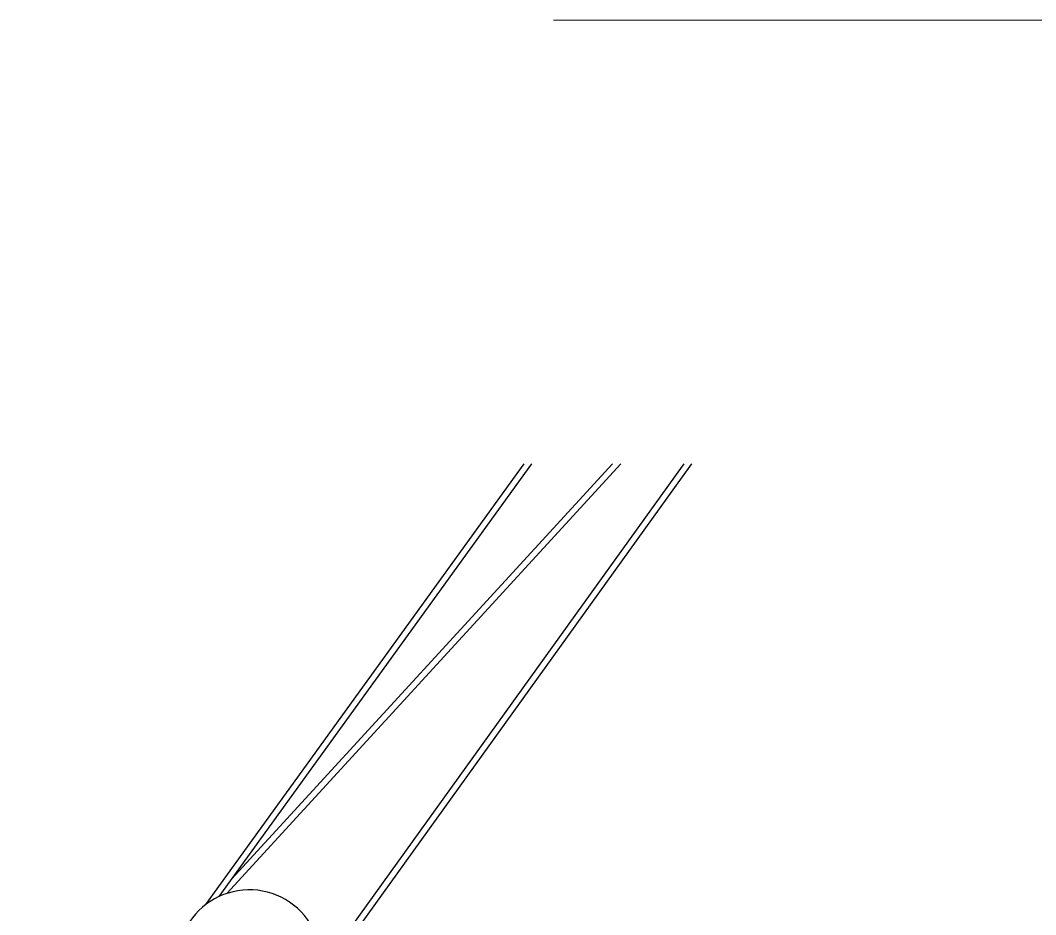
# Model space of a CAD drawing. Header units: millimetres. Extents: x -2078669 to -1085629, y -5987148 to 310365.
# Drawn here: x -1681338 to -1672053, y -2345264 to -2337086 of the extents above; entities that cross this region are included whole.
import ezdxf

# ---------------------------------------------------------------- set-up
doc = ezdxf.new("R2010")
doc.units = ezdxf.units.MM
doc.header["$LTSCALE"] = 500
doc.layers.add('2', color=7, linetype='Continuous')
for name, color, linetype, lineweight in [('D-BYP-STR8', 5, 'Continuous', 25), ('D-BYP-STRB', 5, 'Continuous', 25), ('D-TTL-LINE', 7, 'Continuous', 13)]:
    doc.layers.add(name, color=color, linetype=linetype, lineweight=lineweight)
doc.styles.add('MS ゴシック', font='MS Gothic.ttf')
doc.dimstyles.new('DIM-500-F', dxfattribs={"dimscale": 500, "dimtxt": 3.5, "dimasz": 2.5, "dimexe": 0, "dimexo": 2, "dimgap": 0.8, "dimtad": 1, "dimdec": 0, "dimzin": 0, "dimdsep": 46, "dimtxsty": 'MS ゴシック', "dimblk": 'OPEN', "dimcen": 0.1, "dimclrd": 256, "dimclre": 256, "dimclrt": 256, "dimaunit": 1, "dimadec": 4, "dimazin": 0, "dimtfac": 1, "dimtdec": 0, "dimtmove": 2, "dimatfit": 3, "dimldrblk": 'OPEN', "dimfxl": 1, "dimtolj": 1, "dimtzin": 0, "dimlwd": -1, "dimlwe": -1, "dimarcsym": 2})

# ---------------------------------------------------------------- blocks, each defined once
blk = doc.blocks.new('_Open')
at = {"color": 0, "linetype": 'ByBlock', "lineweight": -2}
for p, q in [((-1, 0.1667), (0, 0)), ((-1, -0.1667), (0, 0)), ((0, 0), (-1, 0))]:
    blk.add_line(p, q, dxfattribs=at)
blk = doc.blocks.new('A$C57306f55')
at = {"layer": 'D-BYP-STRB', "linetype": 'Continuous'}
for p, q in [((678.2, 7102.9), (1842.9, 8715.1)), ((727.3, 7132.5), (1870.6, 8715.1)), ((2196.7, 8715.1), (755.7, 7143.8)), ((2166.3, 8715.1), (772.8, 7195.5)), ((1086, 6809), (2455.8, 8715.1)), ((1098.6, 6865), (2428.3, 8715.1))]:
    blk.add_line(p, q, dxfattribs=at)
blk.add_arc((837.8, 6894.4), 262.5, 336.6912, 166.4156, dxfattribs=at)

msp = doc.modelspace()

# ---------------------------------------------------------------- linework, layer by layer
at = {"layer": 'D-TTL-LINE'}
msp.add_line((-1676461.9, -2337086.4), (-1661061.9, -2337086.4), dxfattribs=at)

# ---------------------------------------------------------------- block references
at = {"layer": '2', "xscale": 2.5, "yscale": 2.5, "zscale": 2.5}
msp.add_blockref('A$C57306f55', (-1681338.1, -2362928.2, 708000), dxfattribs=at)

# ---------------------------------------------------------------- leaders
at = {"layer": 'D-BYP-STR8'}
msp.add_leader([(-1680121, -2353717.1, 708000), (-1686149.1, -2342655, 708000)], dimstyle='DIM-500-F', dxfattribs=at)

doc.saveas('drawing.dxf')
